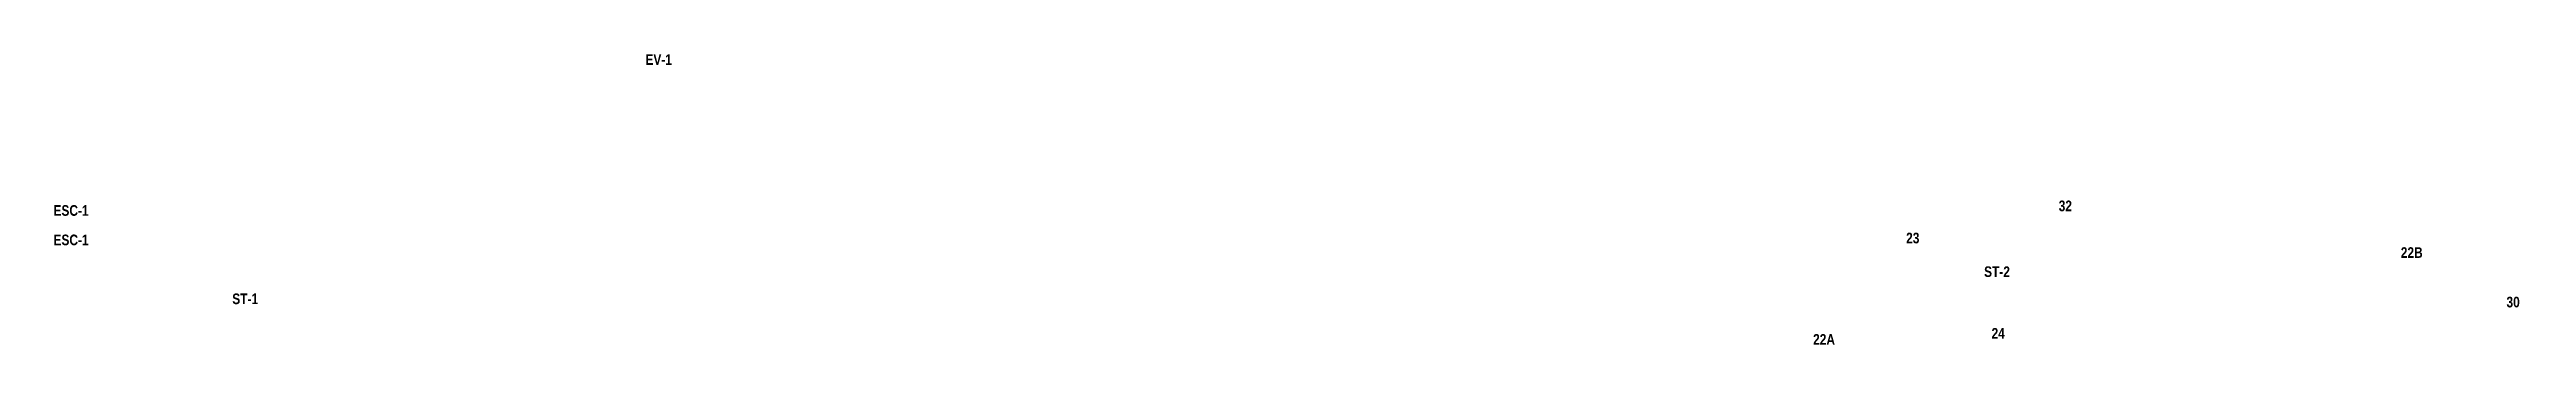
# Model space of a CAD drawing. Header units: millimetres. Extents: x -75060 to 64051, y -4526 to 12469.
import ezdxf
from ezdxf.enums import TextEntityAlignment as Align

# ---------------------------------------------------------------- set-up
doc = ezdxf.new("R2010")
doc.units = ezdxf.units.MM
doc.set_wipeout_variables(frame=1)
doc.layers.add('ARC_TAG_ROOM NAME', color=63, linetype='Continuous')
doc.layers.add('ARC_TAG_ROOM NAME 2', color=1, linetype='Continuous')
doc.styles.add('Arial_B_2', font='arialbd.ttf', dxfattribs={"width": 0.8, "height": 710.329341})

# ---------------------------------------------------------------- blocks, each defined once
blk = doc.blocks.new('A$Cfa825779')
blk.add_wipeout([(-1611, 640), (1611, 640), (1611, -640), (-1611, -640)]).dxf.layer = 'ARC_TAG_ROOM NAME 2'
blk = doc.blocks.new('A$Cfbf744ef')
blk.add_wipeout([(0, 976), (-302, 929), (-574, 790), (-790, 574), (-929, 302), (-976, 0), (-929, -302), (-790, -574), (-574, -790), (-302, -929), (0, -976), (302, -929), (574, -790), (790, -574), (929, -302), (976, 0), (929, 302), (790, 574), (574, 790), (302, 929)]).dxf.layer = 'ARC_TAG_ROOM NAME 2'

msp = doc.modelspace()

# ---------------------------------------------------------------- block references
at = {"layer": 'ARC_TAG_ROOM NAME 2', "xscale": 0.75, "yscale": 0.75, "zscale": 0.75}
for name, p in [('A$Cfa825779', (-40844, 11989)), ('A$Cfbf744ef', (38197, 3742)), ('A$Cfa825779', (-73852, 3410)), ('A$Cfbf744ef', (29616, 1918)), ('A$Cfbf744ef', (57585, 1129)), ('A$Cfa825779', (34316, -33)), ('A$Cfa825779', (-64072, -1560)), ('A$Cfbf744ef', (63319, -1645)), ('A$Cfbf744ef', (34415, -3440)), ('A$Cfbf744ef', (24560, -3794))]:
    msp.add_blockref(name, p, dxfattribs=at)

# ---------------------------------------------------------------- next in the draw order: block references
msp.add_blockref('A$Cfa825779', (-73852, 1755), dxfattribs=at)

# ---------------------------------------------------------------- next in the draw order: texts
at = {"layer": 'ARC_TAG_ROOM NAME', "lineweight": 9, "style": 'Arial_B_2', "width": 0.8}
for s, p in [('ESC-1', (-73852, 3410)), ('ST-2', (34316, -33)), ('ST-1', (-64072, -1560))]:
    msp.add_text(s, height=600, dxfattribs=at).set_placement(p, align=Align.MIDDLE_CENTER)
at = {"layer": 'ARC_TAG_ROOM NAME', "lineweight": 9, "char_height": 600, "width": 698.4, "attachment_point": 5, "line_spacing_factor": 0.938532, "style": 'Arial_B_2'}
for s, insert in [('EV-1', (-40848, 11901)), ('32', (38152, 3665)), ('23', (29585, 1856)), ('22B', (57609, 1043)), ('30', (63303, -1747)), ('22A', (24602, -3843)), ('24', (34384, -3501))]:
    msp.add_mtext(s, dxfattribs=dict(at, insert=insert))

# ---------------------------------------------------------------- next in the draw order: texts
at = {"layer": 'ARC_TAG_ROOM NAME', "lineweight": 9, "style": 'Arial_B_2', "width": 0.8}
msp.add_text('ESC-1', height=600, dxfattribs=at).set_placement((-73852, 1755), align=Align.MIDDLE_CENTER)

doc.saveas('drawing.dxf')
